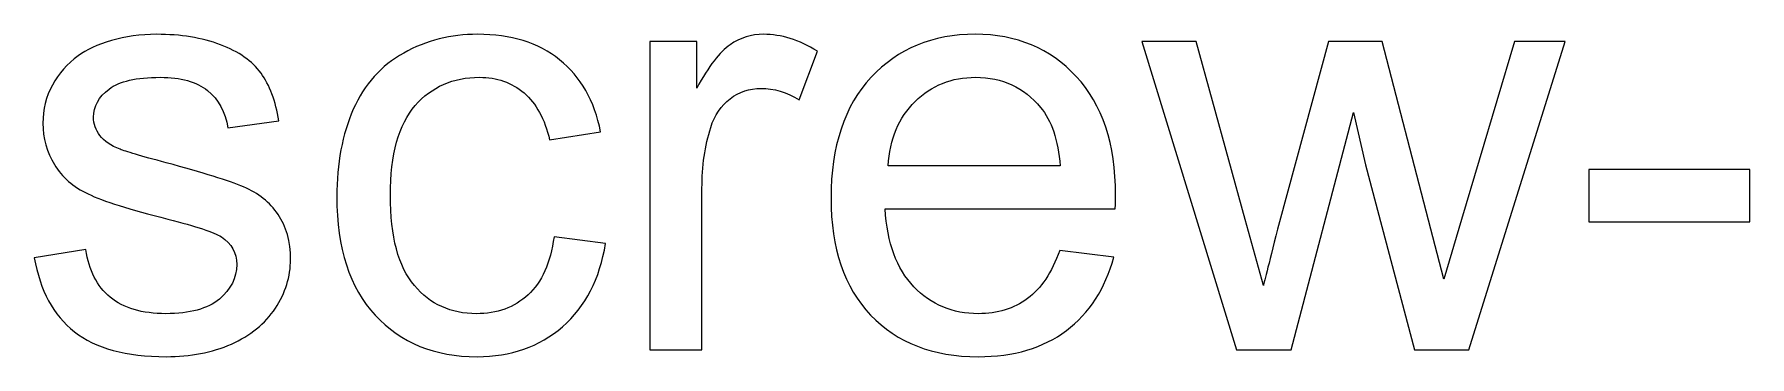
# Model space of a CAD drawing. Header units: centimetres. Extents: x -233 to -82, y 123 to 153.
# Drawn here: x -164.134 to -163.118, y 140.581 to 140.772 of the extents above; entities that cross this region are included whole.
import ezdxf

# ---------------------------------------------------------------- set-up
doc = ezdxf.new("R2010")
doc.units = ezdxf.units.CM
doc.header["$MEASUREMENT"] = 0
doc.layers.add('layer 1', color=7, linetype='Continuous')

msp = doc.modelspace()

# ---------------------------------------------------------------- linework, layer by layer
at = {"layer": 'layer 1'}
for points, knots in [([(-164.1344, 140.63923), (-164.1344, 140.63923), (-164.1038, 140.64403), (-164.1038, 140.64403), (-164.1038, 140.64403), (-164.1021, 140.63173), (-164.0973, 140.62233), (-164.0894, 140.61583), (-164.0894, 140.61583), (-164.0815, 140.60933), (-164.0705, 140.60603), (-164.0564, 140.60603), (-164.0564, 140.60603), (-164.0422, 140.60603), (-164.0316, 140.60893), (-164.0247, 140.61473), (-164.0247, 140.61473), (-164.0178, 140.62053), (-164.0144, 140.62733), (-164.0144, 140.63513), (-164.0144, 140.63513), (-164.0144, 140.64213), (-164.0174, 140.64763), (-164.0235, 140.65163), (-164.0235, 140.65163), (-164.0278, 140.65433), (-164.0383, 140.65783), (-164.0552, 140.66213), (-164.0552, 140.66213), (-164.0779, 140.66783), (-164.0937, 140.67283), (-164.1025, 140.67703), (-164.1025, 140.67703), (-164.1113, 140.68123), (-164.118, 140.68703), (-164.1225, 140.69443), (-164.1225, 140.69443), (-164.127, 140.70183), (-164.1293, 140.71003), (-164.1293, 140.71903), (-164.1293, 140.71903), (-164.1293, 140.72713), (-164.1274, 140.73473), (-164.1237, 140.74163), (-164.1237, 140.74163), (-164.12, 140.74853), (-164.1149, 140.75433), (-164.1084, 140.75893), (-164.1084, 140.75893), (-164.1036, 140.76253), (-164.097, 140.76553), (-164.0887, 140.76803), (-164.0887, 140.76803), (-164.0804, 140.77053), (-164.0714, 140.77173), (-164.0619, 140.77173), (-164.0619, 140.77173), (-164.0476, 140.77173), (-164.035, 140.76963), (-164.0241, 140.76553), (-164.0241, 140.76553), (-164.0132, 140.76143), (-164.0052, 140.75583), (-164, 140.74873), (-164, 140.74873), (-163.9949, 140.74163), (-163.9913, 140.73223), (-163.9894, 140.72033), (-163.9894, 140.72033), (-163.9894, 140.72033), (-164.0197, 140.71623), (-164.0197, 140.71623), (-164.0197, 140.71623), (-164.0211, 140.72563), (-164.0251, 140.73303), (-164.0317, 140.73833), (-164.0317, 140.73833), (-164.0383, 140.74363), (-164.0476, 140.74623), (-164.0597, 140.74623), (-164.0597, 140.74623), (-164.0739, 140.74623), (-164.084, 140.74393), (-164.0901, 140.73923), (-164.0901, 140.73923), (-164.0962, 140.73453), (-164.0993, 140.72893), (-164.0993, 140.72263), (-164.0993, 140.72263), (-164.0993, 140.71853), (-164.098, 140.71493), (-164.0955, 140.71173), (-164.0955, 140.71173), (-164.093, 140.70843), (-164.089, 140.70563), (-164.0836, 140.70353), (-164.0836, 140.70353), (-164.0805, 140.70233), (-164.0714, 140.69963), (-164.0562, 140.69553), (-164.0562, 140.69553), (-164.0343, 140.68963), (-164.019, 140.68493), (-164.0103, 140.68123), (-164.0103, 140.68123), (-164.0016, 140.67753), (-163.9948, 140.67203), (-163.9899, 140.66493), (-163.9899, 140.66493), (-163.985, 140.65783), (-163.9825, 140.64893), (-163.9825, 140.63833), (-163.9825, 140.63833), (-163.9825, 140.62803), (-163.9855, 140.61833), (-163.9915, 140.60923), (-163.9915, 140.60923), (-163.9976, 140.60013), (-164.0063, 140.59303), (-164.0176, 140.58803), (-164.0176, 140.58803), (-164.029, 140.58303), (-164.0419, 140.58053), (-164.0562, 140.58053), (-164.0562, 140.58053), (-164.08, 140.58053), (-164.0981, 140.58543), (-164.1106, 140.59533), (-164.1106, 140.59533), (-164.1231, 140.60523), (-164.131, 140.61983), (-164.1344, 140.63923)], [0, 0, 0, 0, 0.0294118, 0.0294118, 0.0294118, 0.0294118, 0.0588235, 0.0588235, 0.0588235, 0.0588235, 0.0882353, 0.0882353, 0.0882353, 0.0882353, 0.1176471, 0.1176471, 0.1176471, 0.1176471, 0.1470588, 0.1470588, 0.1470588, 0.1470588, 0.1764706, 0.1764706, 0.1764706, 0.1764706, 0.2058824, 0.2058824, 0.2058824, 0.2058824, 0.2352941, 0.2352941, 0.2352941, 0.2352941, 0.2647059, 0.2647059, 0.2647059, 0.2647059, 0.2941176, 0.2941176, 0.2941176, 0.2941176, 0.3235294, 0.3235294, 0.3235294, 0.3235294, 0.3529412, 0.3529412, 0.3529412, 0.3529412, 0.3823529, 0.3823529, 0.3823529, 0.3823529, 0.4117647, 0.4117647, 0.4117647, 0.4117647, 0.4411765, 0.4411765, 0.4411765, 0.4411765, 0.4705882, 0.4705882, 0.4705882, 0.4705882, 0.5, 0.5, 0.5, 0.5, 0.5294118, 0.5294118, 0.5294118, 0.5294118, 0.5588235, 0.5588235, 0.5588235, 0.5588235, 0.5882353, 0.5882353, 0.5882353, 0.5882353, 0.6176471, 0.6176471, 0.6176471, 0.6176471, 0.6470588, 0.6470588, 0.6470588, 0.6470588, 0.6764706, 0.6764706, 0.6764706, 0.6764706, 0.7058824, 0.7058824, 0.7058824, 0.7058824, 0.7352941, 0.7352941, 0.7352941, 0.7352941, 0.7647059, 0.7647059, 0.7647059, 0.7647059, 0.7941176, 0.7941176, 0.7941176, 0.7941176, 0.8235294, 0.8235294, 0.8235294, 0.8235294, 0.8529412, 0.8529412, 0.8529412, 0.8529412, 0.8823529, 0.8823529, 0.8823529, 0.8823529, 0.9117647, 0.9117647, 0.9117647, 0.9117647, 0.9411765, 0.9411765, 0.9411765, 0.9411765, 1, 1, 1, 1]), ([(-163.8263, 140.65163), (-163.8263, 140.65163), (-163.7958, 140.64763), (-163.7958, 140.64763), (-163.7958, 140.64763), (-163.7991, 140.62663), (-163.8076, 140.61023), (-163.8213, 140.59833), (-163.8213, 140.59833), (-163.835, 140.58643), (-163.8519, 140.58053), (-163.8719, 140.58053), (-163.8719, 140.58053), (-163.897, 140.58053), (-163.9171, 140.58873), (-163.9323, 140.60513), (-163.9323, 140.60513), (-163.9475, 140.62143), (-163.9551, 140.64493), (-163.9551, 140.67543), (-163.9551, 140.67543), (-163.9551, 140.69513), (-163.9518, 140.71243), (-163.9453, 140.72723), (-163.9453, 140.72723), (-163.9388, 140.74203), (-163.9288, 140.75313), (-163.9154, 140.76063), (-163.9154, 140.76063), (-163.902, 140.76803), (-163.8874, 140.77173), (-163.8717, 140.77173), (-163.8717, 140.77173), (-163.8518, 140.77173), (-163.8356, 140.76673), (-163.823, 140.75663), (-163.823, 140.75663), (-163.8104, 140.74653), (-163.8023, 140.73233), (-163.7987, 140.71383), (-163.7987, 140.71383), (-163.7987, 140.71383), (-163.8289, 140.70913), (-163.8289, 140.70913), (-163.8289, 140.70913), (-163.8318, 140.72143), (-163.8368, 140.73073), (-163.8441, 140.73693), (-163.8441, 140.73693), (-163.8514, 140.74313), (-163.8602, 140.74623), (-163.8705, 140.74623), (-163.8705, 140.74623), (-163.8862, 140.74623), (-163.8989, 140.74063), (-163.9086, 140.72943), (-163.9086, 140.72943), (-163.9184, 140.71823), (-163.9233, 140.70053), (-163.9233, 140.67623), (-163.9233, 140.67623), (-163.9233, 140.65173), (-163.9186, 140.63383), (-163.9091, 140.62273), (-163.9091, 140.62273), (-163.8997, 140.61163), (-163.8874, 140.60603), (-163.8723, 140.60603), (-163.8723, 140.60603), (-163.8601, 140.60603), (-163.8499, 140.60973), (-163.8417, 140.61723), (-163.8417, 140.61723), (-163.8336, 140.62473), (-163.8284, 140.63613), (-163.8263, 140.65163)], [0, 0, 0, 0, 0.05, 0.05, 0.05, 0.05, 0.1, 0.1, 0.1, 0.1, 0.15, 0.15, 0.15, 0.15, 0.2, 0.2, 0.2, 0.2, 0.25, 0.25, 0.25, 0.25, 0.3, 0.3, 0.3, 0.3, 0.35, 0.35, 0.35, 0.35, 0.4, 0.4, 0.4, 0.4, 0.45, 0.45, 0.45, 0.45, 0.5, 0.5, 0.5, 0.5, 0.55, 0.55, 0.55, 0.55, 0.6, 0.6, 0.6, 0.6, 0.65, 0.65, 0.65, 0.65, 0.7, 0.7, 0.7, 0.7, 0.75, 0.75, 0.75, 0.75, 0.8, 0.8, 0.8, 0.8, 0.85, 0.85, 0.85, 0.85, 0.9, 0.9, 0.9, 0.9, 1, 1, 1, 1]), ([(-163.7696, 140.58463), (-163.7696, 140.58463), (-163.7696, 140.76753), (-163.7696, 140.76753), (-163.7696, 140.76753), (-163.7696, 140.76753), (-163.7417, 140.76753), (-163.7417, 140.76753), (-163.7417, 140.76753), (-163.7417, 140.76753), (-163.7417, 140.73983), (-163.7417, 140.73983), (-163.7417, 140.73983), (-163.7346, 140.75283), (-163.728, 140.76143), (-163.7219, 140.76553), (-163.7219, 140.76553), (-163.7159, 140.76963), (-163.7093, 140.77173), (-163.7021, 140.77173), (-163.7021, 140.77173), (-163.6916, 140.77173), (-163.681, 140.76843), (-163.6702, 140.76173), (-163.6702, 140.76173), (-163.6702, 140.76173), (-163.6809, 140.73293), (-163.6809, 140.73293), (-163.6809, 140.73293), (-163.6884, 140.73743), (-163.696, 140.73963), (-163.7036, 140.73963), (-163.7036, 140.73963), (-163.7104, 140.73963), (-163.7165, 140.73763), (-163.7219, 140.73353), (-163.7219, 140.73353), (-163.7273, 140.72943), (-163.7311, 140.72383), (-163.7334, 140.71653), (-163.7334, 140.71653), (-163.7369, 140.70553), (-163.7386, 140.69353), (-163.7386, 140.68043), (-163.7386, 140.68043), (-163.7386, 140.68043), (-163.7386, 140.58463), (-163.7386, 140.58463), (-163.7386, 140.58463), (-163.7386, 140.58463), (-163.7696, 140.58463), (-163.7696, 140.58463)], [0, 0, 0, 0, 0.0714286, 0.0714286, 0.0714286, 0.0714286, 0.1428571, 0.1428571, 0.1428571, 0.1428571, 0.2142857, 0.2142857, 0.2142857, 0.2142857, 0.2857143, 0.2857143, 0.2857143, 0.2857143, 0.3571429, 0.3571429, 0.3571429, 0.3571429, 0.4285714, 0.4285714, 0.4285714, 0.4285714, 0.5, 0.5, 0.5, 0.5, 0.5714286, 0.5714286, 0.5714286, 0.5714286, 0.6428571, 0.6428571, 0.6428571, 0.6428571, 0.7142857, 0.7142857, 0.7142857, 0.7142857, 0.7857143, 0.7857143, 0.7857143, 0.7857143, 0.8571429, 0.8571429, 0.8571429, 0.8571429, 1, 1, 1, 1]), ([(-163.5265, 140.64353), (-163.5265, 140.64353), (-163.4945, 140.63953), (-163.4945, 140.63953), (-163.4945, 140.63953), (-163.4996, 140.62083), (-163.5089, 140.60633), (-163.5226, 140.59603), (-163.5226, 140.59603), (-163.5363, 140.58573), (-163.5537, 140.58053), (-163.5749, 140.58053), (-163.5749, 140.58053), (-163.6017, 140.58053), (-163.6229, 140.58873), (-163.6386, 140.60523), (-163.6386, 140.60523), (-163.6543, 140.62173), (-163.6621, 140.64483), (-163.6621, 140.67453), (-163.6621, 140.67453), (-163.6621, 140.70533), (-163.6542, 140.72923), (-163.6383, 140.74623), (-163.6383, 140.74623), (-163.6224, 140.76323), (-163.6019, 140.77173), (-163.5766, 140.77173), (-163.5766, 140.77173), (-163.5522, 140.77173), (-163.5322, 140.76343), (-163.5167, 140.74673), (-163.5167, 140.74673), (-163.5012, 140.73003), (-163.4934, 140.70663), (-163.4934, 140.67643), (-163.4934, 140.67643), (-163.4934, 140.67463), (-163.4935, 140.67183), (-163.4936, 140.66813), (-163.4936, 140.66813), (-163.4936, 140.66813), (-163.63, 140.66813), (-163.63, 140.66813), (-163.63, 140.66813), (-163.6289, 140.64803), (-163.6232, 140.63273), (-163.613, 140.62203), (-163.613, 140.62203), (-163.6028, 140.61133), (-163.59, 140.60603), (-163.5747, 140.60603), (-163.5747, 140.60603), (-163.5634, 140.60603), (-163.5537, 140.60903), (-163.5456, 140.61503), (-163.5456, 140.61503), (-163.5376, 140.62093), (-163.5312, 140.63043), (-163.5265, 140.64353)], [0, 0, 0, 0, 0.0625, 0.0625, 0.0625, 0.0625, 0.125, 0.125, 0.125, 0.125, 0.1875, 0.1875, 0.1875, 0.1875, 0.25, 0.25, 0.25, 0.25, 0.3125, 0.3125, 0.3125, 0.3125, 0.375, 0.375, 0.375, 0.375, 0.4375, 0.4375, 0.4375, 0.4375, 0.5, 0.5, 0.5, 0.5, 0.5625, 0.5625, 0.5625, 0.5625, 0.625, 0.625, 0.625, 0.625, 0.6875, 0.6875, 0.6875, 0.6875, 0.75, 0.75, 0.75, 0.75, 0.8125, 0.8125, 0.8125, 0.8125, 0.875, 0.875, 0.875, 0.875, 1, 1, 1, 1]), ([(-163.4218, 140.58463), (-163.4218, 140.58463), (-163.4778, 140.76753), (-163.4778, 140.76753), (-163.4778, 140.76753), (-163.4778, 140.76753), (-163.4457, 140.76753), (-163.4457, 140.76753), (-163.4457, 140.76753), (-163.4457, 140.76753), (-163.4166, 140.66193), (-163.4166, 140.66193), (-163.4166, 140.66193), (-163.4166, 140.66193), (-163.4058, 140.62273), (-163.4058, 140.62273), (-163.4058, 140.62273), (-163.4053, 140.62463), (-163.4022, 140.63723), (-163.3963, 140.66043), (-163.3963, 140.66043), (-163.3963, 140.66043), (-163.3672, 140.76753), (-163.3672, 140.76753), (-163.3672, 140.76753), (-163.3672, 140.76753), (-163.3353, 140.76753), (-163.3353, 140.76753), (-163.3353, 140.76753), (-163.3353, 140.76753), (-163.3079, 140.66143), (-163.3079, 140.66143), (-163.3079, 140.66143), (-163.3079, 140.66143), (-163.2988, 140.62653), (-163.2988, 140.62653), (-163.2988, 140.62653), (-163.2988, 140.62653), (-163.2883, 140.66183), (-163.2883, 140.66183), (-163.2883, 140.66183), (-163.2883, 140.66183), (-163.2569, 140.76753), (-163.2569, 140.76753), (-163.2569, 140.76753), (-163.2569, 140.76753), (-163.2268, 140.76753), (-163.2268, 140.76753), (-163.2268, 140.76753), (-163.2268, 140.76753), (-163.284, 140.58463), (-163.284, 140.58463), (-163.284, 140.58463), (-163.284, 140.58463), (-163.3162, 140.58463), (-163.3162, 140.58463), (-163.3162, 140.58463), (-163.3162, 140.58463), (-163.3453, 140.69423), (-163.3453, 140.69423), (-163.3453, 140.69423), (-163.3453, 140.69423), (-163.3524, 140.72533), (-163.3524, 140.72533), (-163.3524, 140.72533), (-163.3524, 140.72533), (-163.3894, 140.58463), (-163.3894, 140.58463), (-163.3894, 140.58463), (-163.3894, 140.58463), (-163.4218, 140.58463), (-163.4218, 140.58463)], [0, 0, 0, 0, 0.0526316, 0.0526316, 0.0526316, 0.0526316, 0.1052632, 0.1052632, 0.1052632, 0.1052632, 0.1578947, 0.1578947, 0.1578947, 0.1578947, 0.2105263, 0.2105263, 0.2105263, 0.2105263, 0.2631579, 0.2631579, 0.2631579, 0.2631579, 0.3157895, 0.3157895, 0.3157895, 0.3157895, 0.3684211, 0.3684211, 0.3684211, 0.3684211, 0.4210526, 0.4210526, 0.4210526, 0.4210526, 0.4736842, 0.4736842, 0.4736842, 0.4736842, 0.5263158, 0.5263158, 0.5263158, 0.5263158, 0.5789474, 0.5789474, 0.5789474, 0.5789474, 0.6315789, 0.6315789, 0.6315789, 0.6315789, 0.6842105, 0.6842105, 0.6842105, 0.6842105, 0.7368421, 0.7368421, 0.7368421, 0.7368421, 0.7894737, 0.7894737, 0.7894737, 0.7894737, 0.8421053, 0.8421053, 0.8421053, 0.8421053, 0.8947368, 0.8947368, 0.8947368, 0.8947368, 1, 1, 1, 1]), ([(-163.6283, 140.69363), (-163.6283, 140.69363), (-163.5262, 140.69363), (-163.5262, 140.69363), (-163.5262, 140.69363), (-163.5275, 140.70903), (-163.5314, 140.72063), (-163.5379, 140.72833), (-163.5379, 140.72833), (-163.5478, 140.74023), (-163.5606, 140.74623), (-163.5763, 140.74623), (-163.5763, 140.74623), (-163.5906, 140.74623), (-163.6025, 140.74143), (-163.6122, 140.73193), (-163.6122, 140.73193), (-163.6219, 140.72243), (-163.6273, 140.70963), (-163.6283, 140.69363)], [0, 0, 0, 0, 0.1666667, 0.1666667, 0.1666667, 0.1666667, 0.3333333, 0.3333333, 0.3333333, 0.3333333, 0.5, 0.5, 0.5, 0.5, 0.6666667, 0.6666667, 0.6666667, 0.6666667, 1, 1, 1, 1]), ([(-163.2128, 140.66043), (-163.2128, 140.66043), (-163.2128, 140.69163), (-163.2128, 140.69163), (-163.2128, 140.69163), (-163.2128, 140.69163), (-163.1175, 140.69163), (-163.1175, 140.69163), (-163.1175, 140.69163), (-163.1175, 140.69163), (-163.1175, 140.66043), (-163.1175, 140.66043), (-163.1175, 140.66043), (-163.1175, 140.66043), (-163.2128, 140.66043), (-163.2128, 140.66043)], [0, 0, 0, 0, 0.2, 0.2, 0.2, 0.2, 0.4, 0.4, 0.4, 0.4, 0.6, 0.6, 0.6, 0.6, 1, 1, 1, 1])]:
    msp.add_open_spline(points, degree=3, knots=knots, dxfattribs=at)

doc.saveas('drawing.dxf')
